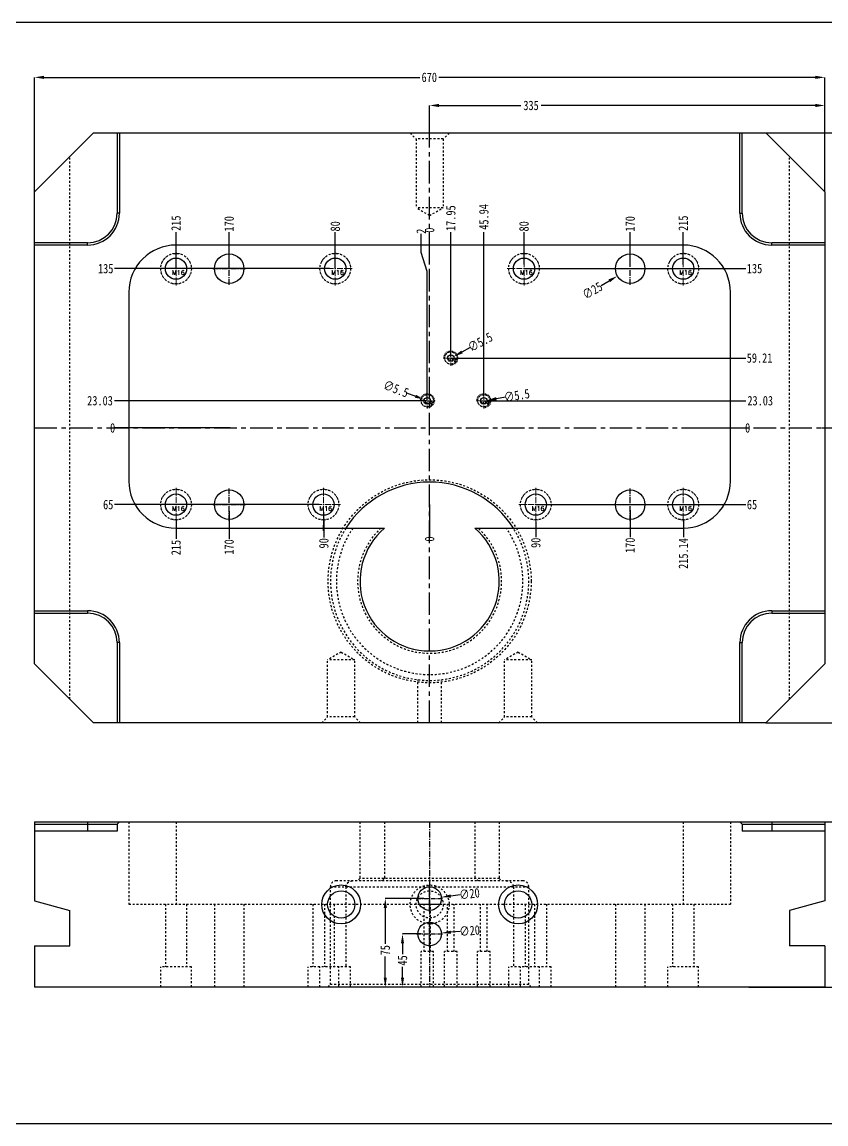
# Model space of a CAD drawing. Header units: millimetres. Extents: x 1803 to 4269, y -6912 to 1836.
# Drawn here: x 2765 to 3446, y -5901 to -4967 of the extents above; entities that cross this region are included whole.
import ezdxf

# ---------------------------------------------------------------- set-up
doc = ezdxf.new("R2010")
doc.units = ezdxf.units.MM
doc.header["$LTSCALE"] = 16.335
doc.header["$PDMODE"] = 3
doc.header["$PDSIZE"] = 0.3125
doc.linetypes.add('CENTER', pattern=[0.6, 0.375, -0.075, 0.075, -0.075])
doc.linetypes.add('HIDDEN', pattern=[0.2, 0.1, -0.1])
doc.layers.get('0').update_dxf_attribs({"linetype": 'CONTINUOUS'})
doc.layers.get('Defpoints').update_dxf_attribs({"linetype": 'CONTINUOUS'})
doc.layers.add('DEFAULT_2', color=8, linetype='HIDDEN')
doc.layers.add('screw', color=33, linetype='CONTINUOUS', lineweight=13)
doc.styles.get("Standard").update_dxf_attribs({"font": 'txt', "width": 0.8})
doc.styles.add('TXT', font='txt.shx', dxfattribs={"bigfont": 'gbcbig.shx'})
doc.dimstyles.new('11', dxfattribs={"dimtxt": 8, "dimasz": 8, "dimexe": 0, "dimexo": 0, "dimgap": 0, "dimtad": 0, "dimdsep": 46, "dimtxsty": 'Standard', "dimcen": 0, "dimclrd": 4, "dimclre": 4, "dimclrt": 6, "dimazin": 0, "dimtp": 0.01, "dimtm": 0.01, "dimtfac": 1, "dimtofl": 0, "dimtmove": 0, "dimatfit": 3, "dimfxl": 0, "dimtolj": 1, "dimarcsym": 0})

# ---------------------------------------------------------------- blocks, each defined once
blk = doc.blocks.new('*D870')
at = {"color": 4, "lineweight": -2}
for p, q in [((2775.28, -5111.12), (2775.28, -5013.99)), ((2783.28, -5013.99), (3101.97, -5013.99)), ((3437.28, -5013.99), (3117.97, -5013.99)), ((3445.28, -5111.12), (3445.28, -5013.99))]:
    blk.add_line(p, q, dxfattribs=at)
at = {"color": 4}
for points in [[(2783.28, -5012.66), (2783.28, -5015.33), (2775.28, -5013.99)], [(3437.28, -5012.66), (3437.28, -5015.33), (3445.28, -5013.99)]]:
    blk.add_solid(points, dxfattribs=at)
at = {"layer": 'Defpoints', "color": 0}
for p in [(2775.28, -5013.99), (2775.28, -5111.12), (3445.28, -5111.12)]:
    blk.add_point(p, dxfattribs=at)
at = {"color": 6, "insert": (3109.97, -5013.99), "char_height": 8, "attachment_point": 5}
blk.add_mtext('\\A1;670', dxfattribs=at)
blk = doc.blocks.new('*D871')
at = {"color": 4, "lineweight": -2}
for p, q in [((3395.28, -5061.12), (3489.64, -5061.12)), ((3489.64, -5069.12), (3489.64, -5288.48)), ((3489.64, -5553.12), (3489.64, -5303.41)), ((3395.28, -5561.12), (3489.64, -5561.12))]:
    blk.add_line(p, q, dxfattribs=at)
at = {"color": 4}
for points in [[(3488.3, -5069.12), (3490.97, -5069.12), (3489.64, -5061.12)], [(3488.3, -5553.12), (3490.97, -5553.12), (3489.64, -5561.12)]]:
    blk.add_solid(points, dxfattribs=at)
at = {"layer": 'Defpoints', "color": 0}
for p in [(3395.28, -5061.12), (3395.28, -5561.12), (3489.64, -5561.12)]:
    blk.add_point(p, dxfattribs=at)
at = {"color": 6, "insert": (3489.64, -5295.94), "char_height": 8, "attachment_point": 5, "rotation": 90}
blk.add_mtext('\\A1;500', dxfattribs=at)
blk = doc.blocks.new('*D872')
at = {"color": 4, "lineweight": -2}
for p, q in [((3442.46, -5061.12), (3466, -5061.12)), ((3466, -5069.12), (3466, -5181.53)), ((3466, -5303.12), (3466, -5197.53)), ((3442.46, -5311.12), (3466, -5311.12))]:
    blk.add_line(p, q, dxfattribs=at)
at = {"color": 4}
for points in [[(3464.66, -5069.12), (3467.33, -5069.12), (3466, -5061.12)], [(3464.66, -5303.12), (3467.33, -5303.12), (3466, -5311.12)]]:
    blk.add_solid(points, dxfattribs=at)
at = {"layer": 'Defpoints', "color": 0}
for p in [(3442.46, -5061.12), (3442.46, -5311.12), (3466, -5311.12)]:
    blk.add_point(p, dxfattribs=at)
at = {"color": 6, "insert": (3466, -5189.53), "char_height": 8, "attachment_point": 5, "rotation": 90}
blk.add_mtext('\\A1;250', dxfattribs=at)
blk = doc.blocks.new('*D873')
at = {"color": 4, "lineweight": -2}
for p, q in [((3110.28, -5061.12), (3110.28, -5037.8)), ((3118.28, -5037.8), (3187.73, -5037.8)), ((3437.28, -5037.8), (3204.8, -5037.8)), ((3445.28, -5079.7), (3445.28, -5037.8))]:
    blk.add_line(p, q, dxfattribs=at)
at = {"color": 4}
for points in [[(3118.28, -5036.47), (3118.28, -5039.14), (3110.28, -5037.8)], [(3437.28, -5036.47), (3437.28, -5039.14), (3445.28, -5037.8)]]:
    blk.add_solid(points, dxfattribs=at)
at = {"layer": 'Defpoints', "color": 0}
for p in [(3110.28, -5037.8), (3110.28, -5061.12), (3445.28, -5079.7)]:
    blk.add_point(p, dxfattribs=at)
at = {"color": 6, "insert": (3196.26, -5037.8), "char_height": 8, "attachment_point": 5}
blk.add_mtext('\\A1;335', dxfattribs=at)
blk = doc.blocks.new('*D880')
at = {"color": 4, "lineweight": -2}
blk.add_line((3136.09, -5706.97), (3128.15, -5707.91), dxfattribs=at)
at = {"color": 4}
blk.add_solid([(3127.99, -5706.59), (3128.31, -5709.24), (3120.21, -5708.86)], dxfattribs=at)
at = {"layer": 'Defpoints', "color": 0}
for p in [(3100.35, -5711.22), (3120.21, -5708.86)]:
    blk.add_point(p, dxfattribs=at)
at = {"color": 6, "insert": (3144.04, -5706.02), "char_height": 8, "attachment_point": 5, "rotation": 6.78702}
blk.add_mtext('\\A1;∅20', dxfattribs=at)
blk = doc.blocks.new('*D881')
at = {"color": 4, "lineweight": -2}
blk.add_line((3136.19, -5737.97), (3128.22, -5738.61), dxfattribs=at)
at = {"color": 4}
blk.add_solid([(3128.11, -5737.28), (3128.33, -5739.94), (3120.24, -5739.25)], dxfattribs=at)
at = {"layer": 'Defpoints', "color": 0}
for p in [(3100.31, -5740.84), (3120.24, -5739.25)]:
    blk.add_point(p, dxfattribs=at)
at = {"color": 6, "insert": (3144.17, -5737.33), "char_height": 8, "attachment_point": 5, "rotation": 4.57041}
blk.add_mtext('\\A1;∅20', dxfattribs=at)
blk = doc.blocks.new('*D882')
at = {"color": 4, "lineweight": -2}
for p, q in [((3103.26, -5740.04), (3087.27, -5740.04)), ((3087.27, -5748.04), (3087.27, -5757.19)), ((3087.27, -5777.04), (3087.27, -5767.85)), ((3095.51, -5785.04), (3087.27, -5785.04))]:
    blk.add_line(p, q, dxfattribs=at)
at = {"color": 4}
for points in [[(3085.93, -5748.04), (3088.6, -5748.04), (3087.27, -5740.04)], [(3085.93, -5777.04), (3088.6, -5777.04), (3087.27, -5785.04)]]:
    blk.add_solid(points, dxfattribs=at)
at = {"layer": 'Defpoints', "color": 0}
for p in [(3103.26, -5740.04), (3087.27, -5785.04), (3095.51, -5785.04)]:
    blk.add_point(p, dxfattribs=at)
at = {"color": 6, "insert": (3087.27, -5762.52), "char_height": 8, "attachment_point": 5, "rotation": 90}
blk.add_mtext('\\A1;45', dxfattribs=at)
blk = doc.blocks.new('*D883')
at = {"color": 4, "lineweight": -2}
for p, q in [((3105.23, -5710.04), (3072.68, -5710.04)), ((3072.68, -5718.04), (3072.68, -5748.53)), ((3072.68, -5777.04), (3072.68, -5759.19)), ((3087.27, -5785.04), (3072.68, -5785.04))]:
    blk.add_line(p, q, dxfattribs=at)
at = {"color": 4}
for points in [[(3071.35, -5718.04), (3074.02, -5718.04), (3072.68, -5710.04)], [(3071.35, -5777.04), (3074.02, -5777.04), (3072.68, -5785.04)]]:
    blk.add_solid(points, dxfattribs=at)
at = {"layer": 'Defpoints', "color": 0}
for p in [(3105.23, -5710.04), (3072.68, -5785.04), (3087.27, -5785.04)]:
    blk.add_point(p, dxfattribs=at)
at = {"color": 6, "insert": (3072.68, -5753.86), "char_height": 8, "attachment_point": 5, "rotation": 90}
blk.add_mtext('\\A1;75', dxfattribs=at)
blk = doc.blocks.new('*D884')
at = {"color": 4, "lineweight": -2}
for p, q in [((3346.22, -5645.04), (3471.06, -5645.04)), ((3471.06, -5653.04), (3471.06, -5700.49)), ((3471.06, -5777.04), (3471.06, -5714.35)), ((3380.81, -5785.04), (3471.06, -5785.04))]:
    blk.add_line(p, q, dxfattribs=at)
at = {"color": 4}
for points in [[(3469.73, -5653.04), (3472.39, -5653.04), (3471.06, -5645.04)], [(3469.73, -5777.04), (3472.39, -5777.04), (3471.06, -5785.04)]]:
    blk.add_solid(points, dxfattribs=at)
at = {"layer": 'Defpoints', "color": 0}
for p in [(3346.22, -5645.04), (3380.81, -5785.04), (3471.06, -5785.04)]:
    blk.add_point(p, dxfattribs=at)
at = {"color": 6, "insert": (3471.06, -5707.42), "char_height": 8, "attachment_point": 5, "rotation": 90}
blk.add_mtext('\\A1;140', dxfattribs=at)
blk = doc.blocks.new('screw_m16_i')
at = {"layer": 'screw', "color": 1, "linetype": 'CENTER', "ltscale": 0.808571}
for p, q in [((0, -14.3), (0, 14.3)), ((-14.3, 0), (14.3, 0))]:
    blk.add_line(p, q, dxfattribs=at)
at = {"layer": 'screw', "color": 8, "linetype": 'HIDDEN', "ltscale": 0.808571}
blk.add_circle((0, 0), 13, dxfattribs=at)
at = {"layer": 'screw', "color": 33}
blk.add_circle((0, 0), 9, dxfattribs=at)
at = {"layer": 'screw', "color": 6, "style": 'TXT'}
blk.add_text('M16', height=3.9, dxfattribs=at).set_placement((-3.38, -5.2))
blk = doc.blocks.new('screw_m12_g')
at = {"layer": 'screw', "color": 1, "linetype": 'CENTER', "ltscale": 0.373186}
for p, q in [((-6.6, 0), (6.6, 0)), ((0, -6.6), (0, 6.6))]:
    blk.add_line(p, q, dxfattribs=at)
at = {"layer": 'screw', "color": 33, "linetype": 'HIDDEN', "ltscale": 0.373186}
blk.add_circle((0, 0), 5.25, dxfattribs=at)
at = {"layer": 'screw', "color": 92, "linetype": 'HIDDEN', "ltscale": 0.373186}
blk.add_arc((0, 0), 6, 270, 180, dxfattribs=at)
at = {"layer": 'screw', "color": 6, "style": 'TXT'}
blk.add_text('M12', height=2.4, dxfattribs=at).set_placement((-2.04, -3))
blk = doc.blocks.new('*D885')
at = {"color": 4, "lineweight": -2}
blk.add_line((3144.72, -5242.99), (3137.68, -5246.79), dxfattribs=at)
at = {"color": 4}
blk.add_solid([(3137.05, -5245.62), (3138.32, -5247.97), (3130.64, -5250.6)], dxfattribs=at)
at = {"layer": 'Defpoints', "color": 0}
for p in [(3125.81, -5253.22), (3130.64, -5250.6)]:
    blk.add_point(p, dxfattribs=at)
at = {"color": 6, "insert": (3153.16, -5238.42), "char_height": 8, "attachment_point": 5, "rotation": 28.409}
blk.add_mtext('\\A1;∅5.5', dxfattribs=at)
blk = doc.blocks.new('*D886')
at = {"color": 4, "lineweight": -2}
blk.add_line((3174.73, -5285.12), (3166.83, -5286.39), dxfattribs=at)
at = {"color": 4}
blk.add_solid([(3166.62, -5285.07), (3167.04, -5287.7), (3158.93, -5287.65)], dxfattribs=at)
at = {"layer": 'Defpoints', "color": 0}
for p in [(3153.5, -5288.52), (3158.93, -5287.65)]:
    blk.add_point(p, dxfattribs=at)
at = {"color": 6, "insert": (3184.21, -5283.6), "char_height": 8, "attachment_point": 5, "rotation": 9.10456}
blk.add_mtext('\\A1;∅5.5', dxfattribs=at)
blk = doc.blocks.new('*D887')
at = {"color": 4, "lineweight": -2}
blk.add_line((3090.75, -5281.42), (3098.23, -5284.26), dxfattribs=at)
at = {"color": 4}
blk.add_solid([(3098.7, -5283.02), (3097.76, -5285.51), (3105.71, -5287.11)], dxfattribs=at)
at = {"layer": 'Defpoints', "color": 0}
for p in [(3105.71, -5287.11), (3110.85, -5289.07)]:
    blk.add_point(p, dxfattribs=at)
at = {"color": 6, "insert": (3081.78, -5278), "char_height": 8, "attachment_point": 5, "rotation": 339.15813}
blk.add_mtext('\\A1;∅5.5', dxfattribs=at)
blk = doc.blocks.new('*D890')
at = {"color": 4, "lineweight": -2}
blk.add_line((3255.63, -5190.43), (3262.55, -5186.41), dxfattribs=at)
at = {"color": 4}
blk.add_solid([(3261.88, -5185.26), (3263.22, -5187.57), (3269.47, -5182.4)], dxfattribs=at)
at = {"layer": 'Defpoints', "color": 0}
for p in [(3291.09, -5169.85), (3269.47, -5182.4)]:
    blk.add_point(p, dxfattribs=at)
at = {"color": 6, "insert": (3248.25, -5194.72), "char_height": 8, "attachment_point": 5, "rotation": 30.13922}
blk.add_mtext('\\A1;∅25', dxfattribs=at)
blk = doc.blocks.new('*D891')
at = {"color": 4, "lineweight": -2}
blk.add_line((3327.21, -5311.12), (3378.26, -5311.12), dxfattribs=at)
at = {"layer": 'Defpoints', "color": 0}
for p in [(3110.28, -5311.12), (3327.21, -5311.12), (3378.26, -5311.12)]:
    blk.add_point(p, dxfattribs=at)
at = {"color": 6, "insert": (3379.86, -5311.12), "char_height": 8, "attachment_point": 5}
blk.add_mtext('\\A1;0', dxfattribs=at)
blk = doc.blocks.new('*D892')
at = {"color": 4, "lineweight": -2}
blk.add_line((3156.22, -5288.09), (3378.26, -5288.09), dxfattribs=at)
at = {"layer": 'Defpoints', "color": 0}
for p in [(3156.22, -5288.09), (3378.26, -5288.09), (3110.28, -5311.12)]:
    blk.add_point(p, dxfattribs=at)
at = {"color": 6, "insert": (3390.53, -5288.09), "char_height": 8, "attachment_point": 5}
blk.add_mtext('\\A1;23.03', dxfattribs=at)
blk = doc.blocks.new('*D893')
at = {"color": 4, "lineweight": -2}
blk.add_line((3128.23, -5251.91), (3378.26, -5251.91), dxfattribs=at)
at = {"layer": 'Defpoints', "color": 0}
for p in [(3128.23, -5251.91), (3378.26, -5251.91), (3110.28, -5311.12)]:
    blk.add_point(p, dxfattribs=at)
at = {"color": 6, "insert": (3389.99, -5251.91), "char_height": 8, "attachment_point": 5}
blk.add_mtext('\\A1;59.21', dxfattribs=at)
blk = doc.blocks.new('*D894')
at = {"color": 4, "lineweight": -2}
blk.add_line((3190.28, -5176.12), (3378.26, -5176.12), dxfattribs=at)
at = {"layer": 'Defpoints', "color": 0}
for p in [(3190.28, -5176.12), (3378.26, -5176.12), (3110.28, -5311.12)]:
    blk.add_point(p, dxfattribs=at)
at = {"color": 6, "insert": (3385.73, -5176.12), "char_height": 8, "attachment_point": 5}
blk.add_mtext('\\A1;135', dxfattribs=at)
blk = doc.blocks.new('*D895')
at = {"color": 4, "lineweight": -2}
blk.add_line((3200.28, -5376.12), (3378.26, -5376.12), dxfattribs=at)
at = {"layer": 'Defpoints', "color": 0}
for p in [(3110.28, -5311.12), (3200.28, -5376.12), (3378.26, -5376.12)]:
    blk.add_point(p, dxfattribs=at)
at = {"color": 6, "insert": (3383.59, -5376.12), "char_height": 8, "attachment_point": 5}
blk.add_mtext('\\A1;65', dxfattribs=at)
blk = doc.blocks.new('*D896')
at = {"color": 4, "lineweight": -2}
blk.add_line((3200.28, -5390.42), (3200.28, -5403.71), dxfattribs=at)
at = {"layer": 'Defpoints', "color": 0}
for p in [(3110.28, -5311.12), (3200.28, -5390.42), (3200.28, -5403.71)]:
    blk.add_point(p, dxfattribs=at)
at = {"color": 6, "insert": (3200.28, -5408.51), "char_height": 8, "attachment_point": 5, "rotation": 90}
blk.add_mtext('\\A1;90', dxfattribs=at)
blk = doc.blocks.new('*D897')
at = {"color": 4, "lineweight": -2}
blk.add_line((3110.28, -5376.16), (3110.28, -5403.71), dxfattribs=at)
at = {"layer": 'Defpoints', "color": 0}
for p in [(3110.28, -5311.12), (3110.28, -5376.16), (3110.28, -5403.71)]:
    blk.add_point(p, dxfattribs=at)
at = {"color": 6, "insert": (3110.28, -5405.31), "char_height": 8, "attachment_point": 5, "rotation": 90}
blk.add_mtext('\\A1;0', dxfattribs=at)
blk = doc.blocks.new('*D898')
at = {"color": 4, "lineweight": -2}
blk.add_line((3280.28, -5380.86), (3280.28, -5403.71), dxfattribs=at)
at = {"layer": 'Defpoints', "color": 0}
for p in [(3110.28, -5311.12), (3280.28, -5380.86), (3280.28, -5403.71)]:
    blk.add_point(p, dxfattribs=at)
at = {"color": 6, "insert": (3280.28, -5410.64), "char_height": 8, "attachment_point": 5, "rotation": 90}
blk.add_mtext('\\A1;170', dxfattribs=at)
blk = doc.blocks.new('*D899')
at = {"color": 4, "lineweight": -2}
blk.add_line((3325.41, -5389.12), (3325.41, -5403.71), dxfattribs=at)
at = {"layer": 'Defpoints', "color": 0}
for p in [(3110.28, -5311.12), (3325.41, -5389.12), (3325.41, -5403.71)]:
    blk.add_point(p, dxfattribs=at)
at = {"color": 6, "insert": (3325.41, -5417.58), "char_height": 8, "attachment_point": 5, "rotation": 90}
blk.add_mtext('\\A1;215.14', dxfattribs=at)
blk = doc.blocks.new('*D900')
at = {"color": 4, "lineweight": -2}
blk.add_line((3110.28, -5172.62), (3110.28, -5145.07), dxfattribs=at)
at = {"layer": 'Defpoints', "color": 0}
for p in [(3110.28, -5145.07), (3110.28, -5172.62), (3110.28, -5311.12)]:
    blk.add_point(p, dxfattribs=at)
at = {"color": 6, "insert": (3110.28, -5143.47), "char_height": 8, "attachment_point": 5, "rotation": 90}
blk.add_mtext('\\A1;0', dxfattribs=at)
blk = doc.blocks.new('*D901')
at = {"color": 4, "lineweight": -2}
blk.add_line((3128.23, -5250.59), (3128.23, -5145.07), dxfattribs=at)
at = {"layer": 'Defpoints', "color": 0}
for p in [(3128.23, -5145.07), (3128.23, -5250.59), (3110.28, -5311.12)]:
    blk.add_point(p, dxfattribs=at)
at = {"color": 6, "insert": (3128.23, -5133.33), "char_height": 8, "attachment_point": 5, "rotation": 90}
blk.add_mtext('\\A1;17.95', dxfattribs=at)
blk = doc.blocks.new('*D902')
at = {"color": 4, "lineweight": -2}
blk.add_line((3156.22, -5284.36), (3156.22, -5145.07), dxfattribs=at)
at = {"layer": 'Defpoints', "color": 0}
for p in [(3156.22, -5145.07), (3156.22, -5284.36), (3110.28, -5311.12)]:
    blk.add_point(p, dxfattribs=at)
at = {"color": 6, "insert": (3156.22, -5132.27), "char_height": 8, "attachment_point": 5, "rotation": 90}
blk.add_mtext('\\A1;45.94', dxfattribs=at)
blk = doc.blocks.new('*D903')
at = {"color": 4, "lineweight": -2}
blk.add_line((3190.28, -5172.62), (3190.28, -5145.07), dxfattribs=at)
at = {"layer": 'Defpoints', "color": 0}
for p in [(3190.28, -5145.07), (3190.28, -5172.62), (3110.28, -5311.12)]:
    blk.add_point(p, dxfattribs=at)
at = {"color": 6, "insert": (3190.28, -5140.27), "char_height": 8, "attachment_point": 5, "rotation": 90}
blk.add_mtext('\\A1;80', dxfattribs=at)
blk = doc.blocks.new('*D904')
at = {"color": 4, "lineweight": -2}
blk.add_line((3280.28, -5170.44), (3280.28, -5145.07), dxfattribs=at)
at = {"layer": 'Defpoints', "color": 0}
for p in [(3280.28, -5145.07), (3280.28, -5170.44), (3110.28, -5311.12)]:
    blk.add_point(p, dxfattribs=at)
at = {"color": 6, "insert": (3280.28, -5138.13), "char_height": 8, "attachment_point": 5, "rotation": 90}
blk.add_mtext('\\A1;170', dxfattribs=at)
blk = doc.blocks.new('*D905')
at = {"color": 4, "lineweight": -2}
blk.add_line((3325.28, -5172.62), (3325.28, -5145.07), dxfattribs=at)
at = {"layer": 'Defpoints', "color": 0}
for p in [(3325.28, -5145.07), (3325.28, -5172.62), (3110.28, -5311.12)]:
    blk.add_point(p, dxfattribs=at)
at = {"color": 6, "insert": (3325.28, -5137.6), "char_height": 8, "attachment_point": 5, "rotation": 90}
blk.add_mtext('\\A1;215', dxfattribs=at)
blk = doc.blocks.new('*D906')
at = {"color": 4, "lineweight": -2}
for p, q in [((3103.06, -5162.53), (3103.06, -5146.53)), ((3108.28, -5178.53), (3103.06, -5162.53)), ((3108.28, -5288.09), (3108.28, -5178.53))]:
    blk.add_line(p, q, dxfattribs=at)
at = {"layer": 'Defpoints', "color": 0}
for p in [(3103.06, -5146.53), (3108.28, -5288.09), (3110.28, -5311.12)]:
    blk.add_point(p, dxfattribs=at)
at = {"color": 6, "insert": (3103.06, -5144.4), "char_height": 8, "attachment_point": 5, "rotation": 90}
blk.add_mtext('\\A1;2', dxfattribs=at)
blk = doc.blocks.new('*D907')
at = {"color": 4, "lineweight": -2}
blk.add_line((3030.28, -5176.12), (3030.28, -5145.07), dxfattribs=at)
at = {"layer": 'Defpoints', "color": 0}
for p in [(3030.28, -5145.07), (3030.28, -5176.12), (3110.28, -5311.12)]:
    blk.add_point(p, dxfattribs=at)
at = {"color": 6, "insert": (3030.28, -5140.27), "char_height": 8, "attachment_point": 5, "rotation": 90}
blk.add_mtext('\\A1;80', dxfattribs=at)
blk = doc.blocks.new('*D908')
at = {"color": 4, "lineweight": -2}
blk.add_line((2940.28, -5176.12), (2940.28, -5145.07), dxfattribs=at)
at = {"layer": 'Defpoints', "color": 0}
for p in [(2940.28, -5145.07), (2940.28, -5176.12), (3110.28, -5311.12)]:
    blk.add_point(p, dxfattribs=at)
at = {"color": 6, "insert": (2940.28, -5138.13), "char_height": 8, "attachment_point": 5, "rotation": 90}
blk.add_mtext('\\A1;170', dxfattribs=at)
blk = doc.blocks.new('*D909')
at = {"color": 4, "lineweight": -2}
blk.add_line((2895.28, -5176.12), (2895.28, -5145.07), dxfattribs=at)
at = {"layer": 'Defpoints', "color": 0}
for p in [(2895.28, -5145.07), (2895.28, -5176.12), (3110.28, -5311.12)]:
    blk.add_point(p, dxfattribs=at)
at = {"color": 6, "insert": (2895.28, -5137.6), "char_height": 8, "attachment_point": 5, "rotation": 90}
blk.add_mtext('\\A1;215', dxfattribs=at)
blk = doc.blocks.new('*D910')
at = {"color": 4, "lineweight": -2}
blk.add_line((3025.43, -5176.12), (2843.1, -5176.12), dxfattribs=at)
at = {"layer": 'Defpoints', "color": 0}
for p in [(2843.1, -5176.12), (3025.43, -5176.12), (3110.28, -5311.12)]:
    blk.add_point(p, dxfattribs=at)
at = {"color": 6, "insert": (2835.63, -5176.12), "char_height": 8, "attachment_point": 5}
blk.add_mtext('\\A1;135', dxfattribs=at)
blk = doc.blocks.new('*D911')
at = {"color": 4, "lineweight": -2}
blk.add_line((3106.92, -5288.09), (2843.1, -5288.09), dxfattribs=at)
at = {"layer": 'Defpoints', "color": 0}
for p in [(2843.1, -5288.09), (3106.92, -5288.09), (3110.28, -5311.12)]:
    blk.add_point(p, dxfattribs=at)
at = {"color": 6, "insert": (2830.83, -5288.09), "char_height": 8, "attachment_point": 5}
blk.add_mtext('\\A1;23.03', dxfattribs=at)
blk = doc.blocks.new('*D912')
at = {"color": 4, "lineweight": -2}
blk.add_line((2941.16, -5311.12), (2843.1, -5311.12), dxfattribs=at)
at = {"layer": 'Defpoints', "color": 0}
for p in [(2843.1, -5311.12), (2941.16, -5311.12), (3110.28, -5311.12)]:
    blk.add_point(p, dxfattribs=at)
at = {"color": 6, "insert": (2841.5, -5311.12), "char_height": 8, "attachment_point": 5}
blk.add_mtext('\\A1;0', dxfattribs=at)
blk = doc.blocks.new('*D913')
at = {"color": 4, "lineweight": -2}
blk.add_line((3016.65, -5376.12), (2843.1, -5376.12), dxfattribs=at)
at = {"layer": 'Defpoints', "color": 0}
for p in [(3110.28, -5311.12), (2843.1, -5376.12), (3016.65, -5376.12)]:
    blk.add_point(p, dxfattribs=at)
at = {"color": 6, "insert": (2837.76, -5376.12), "char_height": 8, "attachment_point": 5}
blk.add_mtext('\\A1;65', dxfattribs=at)
blk = doc.blocks.new('*D914')
at = {"color": 4, "lineweight": -2}
blk.add_line((2895.28, -5389.12), (2895.28, -5405.1), dxfattribs=at)
at = {"layer": 'Defpoints', "color": 0}
for p in [(3110.28, -5311.12), (2895.28, -5389.12), (2895.28, -5405.1)]:
    blk.add_point(p, dxfattribs=at)
at = {"color": 6, "insert": (2895.28, -5412.56), "char_height": 8, "attachment_point": 5, "rotation": 90}
blk.add_mtext('\\A1;215', dxfattribs=at)
blk = doc.blocks.new('*D915')
at = {"color": 4, "lineweight": -2}
blk.add_line((2940.28, -5381.55), (2940.28, -5405.1), dxfattribs=at)
at = {"layer": 'Defpoints', "color": 0}
for p in [(3110.28, -5311.12), (2940.28, -5381.55), (2940.28, -5405.1)]:
    blk.add_point(p, dxfattribs=at)
at = {"color": 6, "insert": (2940.28, -5412.03), "char_height": 8, "attachment_point": 5, "rotation": 90}
blk.add_mtext('\\A1;170', dxfattribs=at)
blk = doc.blocks.new('*D916')
at = {"color": 4, "lineweight": -2}
for p, q in [((3020.28, -5382.43), (3020.28, -5398.43)), ((3020.28, -5398.43), (3020.56, -5388.13)), ((3020.56, -5388.13), (3020.56, -5404.13))]:
    blk.add_line(p, q, dxfattribs=at)
at = {"layer": 'Defpoints', "color": 0}
for p in [(3110.28, -5311.12), (3020.28, -5382.43), (3020.56, -5404.13)]:
    blk.add_point(p, dxfattribs=at)
at = {"color": 6, "insert": (3020.56, -5408.93), "char_height": 8, "attachment_point": 5, "rotation": 90}
blk.add_mtext('\\A1;90', dxfattribs=at)

msp = doc.modelspace()

# ---------------------------------------------------------------- linework, layer by layer
at = {"color": 7, "linetype": 'Continuous'}
for p, q in [((2775.277, -5111.121), (2825.277, -5061.121)), ((2825.277, -5061.121), (3395.277, -5061.121)), ((2845.277, -5061.121), (2845.277, -5129.121)), ((2847.277, -5061.121), (2847.277, -5129.121)), ((3373.277, -5129.121), (3373.277, -5061.121)), ((3375.277, -5129.121), (3375.277, -5061.121)), ((3395.277, -5061.121), (3445.277, -5111.121)), ((2775.277, -5511.121), (2775.277, -5111.121)), ((3445.277, -5111.121), (3445.277, -5511.121)), ((2847.277, -5129.121), (2845.277, -5129.121)), ((3373.277, -5129.121), (3375.277, -5129.121)), ((2820.277, -5154.121), (2775.277, -5154.121)), ((2820.277, -5156.121), (2820.277, -5154.121)), ((3445.277, -5154.121), (3400.277, -5154.121)), ((3400.277, -5156.121), (3400.277, -5154.121)), ((2820.277, -5156.121), (2775.277, -5156.121)), ((3325.277, -5156.121), (2895.277, -5156.121)), ((3445.277, -5156.121), (3400.277, -5156.121)), ((2855.277, -5196.121), (2855.277, -5356.121)), ((3365.277, -5356.121), (3365.277, -5196.121)), ((2895.277, -5396.121), (3072.042, -5396.121)), ((3148.512, -5396.121), (3325.277, -5396.121)), ((2775.277, -5466.121), (2820.277, -5466.121)), ((2775.277, -5468.121), (2820.277, -5468.121)), ((2820.277, -5466.121), (2820.277, -5468.121)), ((3400.277, -5466.121), (3445.277, -5466.121)), ((3400.277, -5466.121), (3400.277, -5468.121)), ((3400.277, -5468.121), (3445.277, -5468.121)), ((2845.277, -5493.121), (2845.277, -5561.121)), ((2847.277, -5493.121), (2845.277, -5493.121)), ((2847.277, -5493.121), (2847.277, -5561.121)), ((3373.277, -5493.121), (3375.277, -5493.121)), ((3373.277, -5561.121), (3373.277, -5493.121)), ((3375.277, -5561.121), (3375.277, -5493.121)), ((2825.277, -5561.121), (2775.277, -5511.121)), ((3445.277, -5511.121), (3395.277, -5561.121)), ((3395.277, -5561.121), (2825.277, -5561.121)), ((2775.277, -5645.042), (2775.277, -5712.004)), ((2775.277, -5645.042), (3445.277, -5645.042)), ((2775.277, -5647.042), (2845.277, -5647.042)), ((2820.277, -5645.042), (2820.277, -5653.042)), ((2847.277, -5645.042), (2845.277, -5647.042)), ((2845.277, -5647.042), (2845.277, -5653.042)), ((3375.277, -5647.042), (3373.277, -5645.042)), ((3375.277, -5647.042), (3445.277, -5647.042)), ((3375.277, -5647.042), (3375.277, -5653.042)), ((3400.277, -5645.042), (3400.277, -5653.042)), ((3445.277, -5645.042), (3445.277, -5712.004)), ((2845.277, -5653.042), (2775.277, -5653.042)), ((3445.277, -5653.042), (3375.277, -5653.042)), ((2775.277, -5712.004), (2805.277, -5720.042)), ((3101.637, -5714.842), (3118.916, -5714.842)), ((3445.277, -5712.004), (3415.277, -5720.042)), ((2805.277, -5750.042), (2805.277, -5720.042)), ((3415.277, -5720.042), (3415.277, -5750.042)), ((2775.277, -5750.042), (2775.277, -5785.042)), ((2775.277, -5750.042), (2805.277, -5750.042)), ((3445.277, -5750.042), (3415.277, -5750.042)), ((3445.277, -5750.042), (3445.277, -5785.042)), ((3445.277, -5785.042), (2775.277, -5785.042))]:
    msp.add_line(p, q, dxfattribs=at)
at = {"color": 1, "linetype": 'CENTER', "ltscale": 3.109887}
for p, q in [((3110.277, -5561.121), (3110.277, -5061.121)), ((2775.277, -5311.121), (3445.277, -5311.121))]:
    msp.add_line(p, q, dxfattribs=at)
at = {"color": 1, "linetype": 'CENTER', "ltscale": 0.777472}
for p, q in [((2940.277, -5189.871), (2940.277, -5162.371)), ((3280.277, -5189.871), (3280.277, -5162.371)), ((2926.527, -5176.121), (2954.027, -5176.121)), ((3266.527, -5176.121), (3294.027, -5176.121)), ((2940.277, -5389.871), (2940.277, -5362.371)), ((3280.277, -5389.871), (3280.277, -5362.371)), ((2926.527, -5376.121), (2954.027, -5376.121)), ((3266.527, -5376.121), (3294.027, -5376.121))]:
    msp.add_line(p, q, dxfattribs=at)
at = {"color": 1, "linetype": 'CENTER', "ltscale": 0.832971}
msp.add_line((3110.277, -5645.042), (3110.277, -5785.042), dxfattribs=at)
at = {"color": 1, "linetype": 'CENTER', "ltscale": 0.621977}
for p, q in [((3110.277, -5721.042), (3110.277, -5699.042)), ((3099.277, -5710.042), (3121.277, -5710.042)), ((3110.277, -5751.042), (3110.277, -5729.042)), ((3099.277, -5740.042), (3121.277, -5740.042))]:
    msp.add_line(p, q, dxfattribs=at)
msp.add_lwpolyline([(2390.004, -4967.084), (3545.718, -4967.084), (3545.718, -5901.117), (2390.004, -5901.117)], close=True)
at = {"color": 7, "linetype": 'Continuous'}
for centre, radius in [((2940.277, -5176.121), 12.5), ((3280.277, -5176.121), 12.5), ((2895.277, -5176.121), 9), ((3030.277, -5176.121), 9), ((3190.277, -5176.121), 9), ((3325.277, -5176.121), 9), ((3128.226, -5251.907), 2.75), ((3108.277, -5288.087), 2.75), ((3156.215, -5288.087), 2.75), ((2895.277, -5376.121), 9), ((2940.277, -5376.121), 12.5), ((3020.277, -5376.121), 9), ((3200.277, -5376.121), 9), ((3280.277, -5376.121), 12.5), ((3325.277, -5376.121), 9), ((3035.277, -5715.042), 16.5), ((3035.277, -5715.042), 11.5), ((3110.277, -5710.042), 10), ((3185.277, -5715.042), 16.5), ((3185.277, -5715.042), 11.5), ((3110.277, -5740.042), 10)]:
    msp.add_circle(centre, radius, dxfattribs=at)
for centre, radius, start, end in [((2820.277, -5129.121), 27, 270, 0), ((2820.277, -5129.121), 25, 270, 0), ((3400.277, -5129.121), 27, 180, 270), ((3400.277, -5129.121), 25, 180, 270), ((2895.277, -5196.121), 40, 90, 180), ((3325.277, -5196.121), 40, 0, 90), ((2895.277, -5356.121), 40, 180, 270), ((3110.277, -5441.121), 84.05, 32.370744, 147.629256), ((3325.277, -5356.121), 40, 270, 0), ((3110.277, -5441.121), 59.05, 130.353324, 49.646676), ((2820.277, -5493.121), 27, 0, 90), ((2820.277, -5493.121), 25, 0, 90), ((3400.277, -5493.121), 27, 90, 180), ((3400.277, -5493.121), 25, 90, 180)]:
    msp.add_arc(centre, radius, start, end, dxfattribs=at)
at = {"layer": 'DEFAULT_2', "color": 8, "linetype": 'HIDDEN'}
for p, q in [((3093.777, -5061.121), (3098.777, -5066.121)), ((3126.777, -5061.121), (3121.777, -5066.121)), ((3098.777, -5066.121), (3098.777, -5124.482)), ((3121.777, -5066.121), (3098.777, -5066.121)), ((3121.777, -5066.121), (3121.777, -5124.482)), ((2805.277, -5541.121), (2805.277, -5081.121)), ((3415.277, -5541.121), (3415.277, -5081.121)), ((3110.277, -5131.121), (3098.777, -5124.482)), ((3121.777, -5124.482), (3098.777, -5124.482)), ((3110.277, -5131.121), (3121.777, -5124.482)), ((3035.277, -5501.121), (3023.777, -5507.761)), ((3035.277, -5501.121), (3046.777, -5507.761)), ((3185.277, -5501.121), (3173.777, -5507.761)), ((3185.277, -5501.121), (3196.777, -5507.761)), ((3046.777, -5507.761), (3023.777, -5507.761)), ((3023.777, -5556.121), (3023.777, -5507.761)), ((3046.777, -5556.121), (3046.777, -5507.761)), ((3196.777, -5507.761), (3173.777, -5507.761)), ((3173.777, -5556.121), (3173.777, -5507.761)), ((3196.777, -5556.121), (3196.777, -5507.761)), ((3100.277, -5561.121), (3100.277, -5524.574)), ((3120.277, -5561.121), (3120.277, -5524.574)), ((3018.777, -5561.121), (3023.777, -5556.121)), ((3046.777, -5556.121), (3023.777, -5556.121)), ((3051.777, -5561.121), (3046.777, -5556.121)), ((3168.777, -5561.121), (3173.777, -5556.121)), ((3196.777, -5556.121), (3173.777, -5556.121)), ((3201.777, -5561.121), (3196.777, -5556.121)), ((2855.277, -5645.042), (2855.277, -5714.842)), ((2895.277, -5645.042), (2895.277, -5714.842)), ((3051.227, -5645.042), (3051.227, -5693.042)), ((3072.042, -5645.042), (3072.042, -5693.042)), ((3148.512, -5645.042), (3148.512, -5693.042)), ((3169.327, -5645.042), (3169.327, -5693.042)), ((3325.277, -5645.042), (3325.277, -5714.842)), ((3365.277, -5645.042), (3365.277, -5714.842)), ((3189.326, -5695.042), (3031.228, -5695.042)), ((3051.227, -5693.042), (3049.227, -5695.042)), ((3169.327, -5693.042), (3051.227, -5693.042)), ((3169.327, -5693.042), (3171.327, -5695.042)), ((3026.227, -5700.042), (3194.327, -5700.042)), ((3026.227, -5783.042), (3026.227, -5700.042)), ((3039.288, -5700.042), (3039.277, -5768.042)), ((3181.265, -5700.042), (3181.277, -5768.042)), ((3194.327, -5783.042), (3194.327, -5700.042)), ((2855.277, -5714.842), (3101.637, -5714.842)), ((2886.277, -5714.842), (2886.277, -5768.042)), ((2904.277, -5714.842), (2904.277, -5768.042)), ((2927.777, -5714.842), (2927.777, -5785.042)), ((2952.777, -5714.842), (2952.777, -5785.042)), ((3011.277, -5714.842), (3011.277, -5768.042)), ((3021.277, -5714.842), (3021.277, -5768.042)), ((3029.277, -5714.842), (3029.277, -5768.042)), ((3105.527, -5755.042), (3105.527, -5714.842)), ((3111.027, -5755.042), (3111.027, -5714.842)), ((3118.916, -5714.842), (3365.277, -5714.842)), ((3125.476, -5755.042), (3125.476, -5714.842)), ((3130.976, -5755.042), (3130.976, -5714.842)), ((3153.465, -5755.042), (3153.465, -5714.842)), ((3158.965, -5755.042), (3158.965, -5714.842)), ((3191.277, -5714.842), (3191.277, -5768.042)), ((3199.277, -5714.842), (3199.277, -5768.042)), ((3209.277, -5714.842), (3209.277, -5768.042)), ((3267.777, -5714.842), (3267.777, -5785.042)), ((3292.777, -5714.842), (3292.777, -5785.042)), ((3316.277, -5714.842), (3316.277, -5768.042)), ((3334.277, -5714.842), (3334.277, -5768.042)), ((3113.527, -5755.042), (3103.027, -5755.042)), ((3103.027, -5785.042), (3103.027, -5755.042)), ((3113.527, -5785.042), (3113.527, -5755.042)), ((3133.476, -5755.042), (3122.976, -5755.042)), ((3122.976, -5785.042), (3122.976, -5755.042)), ((3133.476, -5785.042), (3133.476, -5755.042)), ((3161.465, -5755.042), (3150.965, -5755.042)), ((3150.965, -5785.042), (3150.965, -5755.042)), ((3161.465, -5785.042), (3161.465, -5755.042)), ((2908.277, -5768.042), (2882.277, -5768.042)), ((2882.277, -5785.042), (2882.277, -5768.042)), ((2908.277, -5785.042), (2908.277, -5768.042)), ((3043.277, -5768.042), (3007.277, -5768.042)), ((3007.277, -5785.042), (3007.277, -5768.042)), ((3017.277, -5785.042), (3017.277, -5768.042)), ((3033.277, -5785.042), (3033.277, -5768.042)), ((3043.277, -5785.042), (3043.277, -5768.042)), ((3213.277, -5768.042), (3177.277, -5768.042)), ((3177.277, -5785.042), (3177.277, -5768.042)), ((3187.277, -5785.042), (3187.277, -5768.042)), ((3203.277, -5785.042), (3203.277, -5768.042)), ((3213.277, -5785.042), (3213.277, -5768.042)), ((3338.277, -5768.042), (3312.277, -5768.042)), ((3312.277, -5785.042), (3312.277, -5768.042)), ((3338.277, -5785.042), (3338.277, -5768.042)), ((3024.227, -5785.042), (3026.227, -5783.042)), ((3194.327, -5783.042), (3026.227, -5783.042)), ((3196.327, -5785.042), (3194.327, -5783.042))]:
    msp.add_line(p, q, dxfattribs=at)
for centre, radius in [((2895.277, -5176.121), 13), ((3030.277, -5176.121), 13), ((3190.277, -5176.121), 13), ((3325.277, -5176.121), 13), ((3128.226, -5251.907), 5.25), ((3108.277, -5288.087), 5.25), ((3156.215, -5288.087), 5.25), ((3110.277, -5441.121), 86.05), ((2895.277, -5376.121), 13), ((3020.277, -5376.121), 13), ((3200.277, -5376.121), 13), ((3325.277, -5376.121), 13), ((3110.277, -5715.042), 16.5), ((3110.277, -5715.042), 11.5)]:
    msp.add_circle(centre, radius, dxfattribs=at)
for centre, radius, start, end in [((3110.277, -5441.121), 84.05, 147.629256, 32.370744), ((3110.277, -5441.121), 79.05, 145.301363, 34.698637), ((3110.277, -5441.121), 61.05, 132.514975, 47.485025), ((3031.227, -5700.042), 5, 90, 180), ((3172.197, -5847.645), 184.21, 122.936093, 124.063192), ((3048.356, -5847.645), 184.21, 55.936808, 57.063907), ((3189.327, -5700.042), 5, 0, 90)]:
    msp.add_arc(centre, radius, start, end, dxfattribs=at)
for points, knots in [([(3039.288, -5700.042), (3039.288, -5699.326), (3039.675, -5697.873), (3041.156, -5696.229), (3043.121, -5695.252), (3044.567, -5695.042), (3045.285, -5695.042)], [0, 0, 0, 0, 0.2495046, 0.49935, 0.7495687, 1, 1, 1, 1]), ([(3175.268, -5695.042), (3175.987, -5695.042), (3177.433, -5695.252), (3179.397, -5696.229), (3180.878, -5697.873), (3181.265, -5699.326), (3181.265, -5700.042)], [0, 0, 0, 0, 0.2504319, 0.500651, 0.7504962, 1, 1, 1, 1])]:
    msp.add_open_spline(points, degree=3, knots=knots, dxfattribs=at)

# ---------------------------------------------------------------- block references
at = {"layer": 'screw'}
for name, p in [('screw_m16_i', (2895.277, -5176.121)), ('screw_m16_i', (3030.277, -5176.121)), ('screw_m16_i', (3190.277, -5176.121)), ('screw_m16_i', (3325.277, -5176.121)), ('screw_m12_g', (3128.226, -5251.907)), ('screw_m12_g', (3108.277, -5288.087)), ('screw_m12_g', (3156.215, -5288.087)), ('screw_m16_i', (2895.277, -5376.121)), ('screw_m16_i', (3020.277, -5376.121)), ('screw_m16_i', (3200.277, -5376.121)), ('screw_m16_i', (3325.277, -5376.121))]:
    msp.add_blockref(name, p, dxfattribs=at)

# ---------------------------------------------------------------- dimensions: what is measured, and where the dimension line sits
for base, p1, p2, picture, middle in [((2775.277, -5013.992), (3445.277, -5111.121), (2775.277, -5111.121), '*D870', (3109.969, -5013.992)), ((3110.277, -5037.802), (3445.277, -5079.699), (3110.277, -5061.121), '*D873', (3196.265, -5037.802))]:
    dim = msp.add_linear_dim(base=base, p1=p1, p2=p2, dimstyle='11', override={"dimfxl": 1.25, "dimarcsym": 1})
    dim.commit()
    dim.dimension.update_dxf_attribs({"geometry": picture, "text_midpoint": middle, "dimtype": 160})
for base, p1, p2, picture, middle in [((3489.636, -5561.121), (3395.277, -5061.121), (3395.277, -5561.121), '*D871', (3489.636, -5295.943)), ((3465.998, -5311.121), (3442.456, -5061.121), (3442.456, -5311.121), '*D872', (3465.998, -5189.535)), ((3471.059, -5785.042), (3346.222, -5645.042), (3380.809, -5785.042), '*D884', (3471.059, -5707.421)), ((3072.684, -5785.042), (3105.23, -5710.042), (3087.266, -5785.042), '*D883', (3072.684, -5753.862)), ((3087.266, -5785.042), (3103.261, -5740.042), (3095.508, -5785.042), '*D882', (3087.266, -5762.519))]:
    dim = msp.add_linear_dim(base=base, p1=p1, p2=p2, angle=90, dimstyle='11', override={"dimfxl": 1.25, "dimarcsym": 1})
    dim.commit()
    dim.dimension.update_dxf_attribs({"geometry": picture, "text_midpoint": middle, "dimtype": 160})
for feature_location, offset, dtype, origin, picture, middle in [((3156.215, -5284.364), (0, 139.297), 1, (3110.277, -5311.121), '*D902', (3156.215, -5132.267)), ((3128.226, -5250.588), (0, 105.522), 1, (3110.277, -5311.121), '*D901', (3128.226, -5133.333)), ((2895.277, -5176.121), (0, 31.055), 1, (3110.277, -5311.121), '*D909', (2895.277, -5137.6)), ((2940.277, -5176.121), (0, 31.055), 1, (3110.277, -5311.121), '*D908', (2940.277, -5138.133)), ((3030.277, -5176.121), (0, 31.055), 1, (3110.277, -5311.121), '*D907', (3030.277, -5140.267)), ((3325.277, -5172.623), (0, 27.556), 1, (3110.277, -5311.121), '*D905', (3325.277, -5137.6)), ((3280.277, -5170.439), (0, 25.372), 1, (3110.277, -5311.121), '*D904', (3280.277, -5138.133)), ((3190.277, -5172.623), (0, 27.556), 1, (3110.277, -5311.121), '*D903', (3190.277, -5140.267)), ((3108.277, -5288.087), (-5.214, 141.554), 1, (3110.277, -5311.121), '*D906', (3103.063, -5144.4)), ((3110.276743485, -5172.622804128), (0, 27.556157039), 1, (3110.276743485, -5311.121293922), '*D900', (3110.276743485, -5143.466647088)), ((3025.431, -5176.121), (-182.336, 0), 0, (3110.277, -5311.121), '*D910', (2835.629, -5176.121)), ((3190.277, -5176.121), (187.983, 0), 0, (3110.277, -5311.121), '*D894', (3385.726, -5176.121)), ((3128.226, -5251.907), (250.034, 0), 0, (3110.277, -5311.121), '*D893', (3389.993, -5251.907)), ((3106.923, -5288.087), (-263.827, 0), 0, (3110.277, -5311.121), '*D911', (2830.829, -5288.087)), ((3156.215, -5288.087), (222.044, 0), 0, (3110.277, -5311.121), '*D892', (3390.526, -5288.087)), ((3016.653, -5376.121), (-173.558, 0), 0, (3110.277, -5311.121), '*D913', (2837.762, -5376.121)), ((2941.162202504, -5311.121293922), (-98.066896717, 0), 0, (3110.276743485, -5311.121293922), '*D912', (2841.495305787, -5311.121293922)), ((2895.277, -5389.121), (0, -15.977), 1, (3110.277, -5311.121), '*D914', (2895.277, -5412.565)), ((2940.277, -5381.554), (0, -23.544), 1, (3110.277, -5311.121), '*D915', (2940.277, -5412.031)), ((3020.277, -5382.427), (0.288, -21.706), 1, (3110.277, -5311.121), '*D916', (3020.564, -5408.933)), ((3110.276743485, -5376.159362233), (0, -27.549203348), 1, (3110.276743485, -5311.121293922), '*D897', (3110.276743485, -5405.308565581)), ((3327.211021518, -5311.121293922), (51.04868329, 0), 0, (3110.276743485, -5311.121293922), '*D891', (3379.859704808, -5311.121293922)), ((3200.277, -5376.121), (177.983, 0), 0, (3110.277, -5311.121), '*D895', (3383.593, -5376.121)), ((3200.277, -5390.421), (0, -13.287), 1, (3110.277, -5311.121), '*D896', (3200.277, -5408.509)), ((3280.277, -5380.861), (0, -22.847), 1, (3110.277, -5311.121), '*D898', (3280.277, -5410.642)), ((3325.4119, -5389.1206), (0, -14.588), 1, (3110.2767, -5311.1213), '*D899', (3325.4119, -5417.5752))]:
    dim = msp.add_ordinate_dim(feature_location=feature_location, offset=offset, dtype=dtype, origin=origin, dimstyle='11', override={"dimfxl": 1.25, "dimarcsym": 1})
    dim.commit()
    dim.dimension.update_dxf_attribs({"geometry": picture, "text_midpoint": middle})
for p1, p2, picture, middle in [((3291.087, -5169.845), (3269.467, -5182.398), '*D890', (3248.25, -5194.716)), ((3125.807, -5253.215), (3130.645, -5250.599), '*D885', (3153.162, -5238.419)), ((3110.847, -5289.066), (3105.707, -5287.109), '*D887', (3081.782, -5278)), ((3153.5, -5288.522), (3158.931, -5287.652), '*D886', (3184.208, -5283.601)), ((3100.347, -5711.224), (3120.207, -5708.86), '*D880', (3144.038, -5706.024)), ((3100.309, -5740.839), (3120.245, -5739.245), '*D881', (3144.169, -5737.333))]:
    dim = msp.add_diameter_dim_2p(p1=p1, p2=p2, dimstyle='11', override={"dimfxl": 1.25, "dimarcsym": 1})
    dim.commit()
    dim.dimension.update_dxf_attribs({"geometry": picture, "text_midpoint": middle})

doc.saveas('drawing.dxf')
